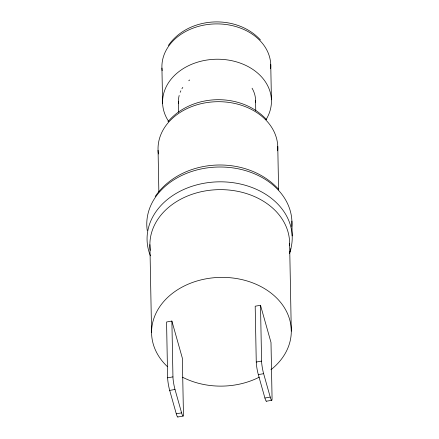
<?xml version="1.0" encoding="UTF-8"?>
<svg xmlns="http://www.w3.org/2000/svg" width="439" height="439" viewBox="0 0 439 439"><rect width="100%" height="100%" fill="white"/><g stroke="black" fill="none" stroke-linecap="round" stroke-linejoin="round"><path stroke-width="0.66" d="M289.515 253.55L290.925 248.737M168.351 45.497C188.556 16.248 236.621 13.96 260.426 39.922M155.203 196.436C182.267 157.442 246.444 154.44 278.326 188.973M167.961 121.696C191.986 93.342 241.236 92.168 266.462 119.501M171.879 321.052L172.95 376.881A9.076 1.136 79.9 0 0 175.002 389.459L181.603 412.863A9.076 1.136 79.9 0 0 183.436 414.054L182.366 358.224L171.879 321.052L166.562 321.996L167.632 377.825A9.076 1.136 79.9 0 0 169.684 390.408L176.286 413.812A9.076 1.136 79.9 0 0 177.954 416.847M260.508 305.27L261.578 361.099A9.076 1.136 79.9 0 0 263.63 373.677L270.232 397.081A9.076 1.136 79.9 0 0 272.065 398.272L270.995 342.442L260.508 305.27L255.191 306.213L256.261 362.043A9.076 1.136 79.9 0 0 258.313 374.626L264.915 398.03A9.076 1.136 79.9 0 0 266.577 401.065M167.632 377.825L172.95 376.881M256.261 362.043L261.578 361.099M169.684 390.408L175.002 389.459M258.313 374.626L263.63 373.677M176.286 413.812L181.603 412.863M264.915 398.03L270.232 397.081M177.861 416.995L183.178 416.046M266.489 401.213L271.807 400.264M291.902 221.108L292.187 235.924M289.614 243.404L291.298 331.138M277.766 146.33L278.6 189.939M270.748 64.473L271.428 99.796M255.564 100.635L255.761 110.831M178.443 101.305L178.651 112.181M161.931 68.067L162.606 103.39M158.062 150.281L158.863 191.848M149.891 244.622L151.576 332.35M150.303 250.433A69.867 54.376 -1.1 0 1 217.157 189.692A69.867 54.376 -1.1 0 1 289.575 245.346M167.325 366.554A69.867 54.376 -1.1 0 1 175.43 291.172A69.867 54.376 -1.1 0 1 272.416 294.179A69.867 54.376 -1.1 0 1 270.907 369.764M259.29 377.161A69.867 54.376 -1.1 0 1 182.558 377.222M147.246 230.48A72.589 56.494 -1.1 0 1 217.508 167.039A72.589 56.494 -1.1 0 1 291.798 226.519M150.423 255.838A72.589 56.494 -1.1 0 1 218.04 181.845A72.589 56.494 -1.1 0 1 289.756 252.392M252.057 88.195A38.561 30.011 -1.1 0 1 255.514 102.238M178.547 103.445A38.561 30.011 -1.1 0 1 179.172 95.444M180.188 92.322A38.561 30.011 -1.1 0 1 180.857 90.796M181.905 88.804A38.561 30.011 -1.1 0 1 182.811 87.356M188.743 80.76A38.561 30.011 -1.1 0 1 189.697 79.98M158.408 153.985A59.885 46.605 -1.1 0 1 216.438 101.722A59.885 46.605 -1.1 0 1 277.678 150.791M168.752 121.554A54.441 42.369 -1.1 0 1 216.224 59.232A54.441 42.369 -1.1 0 1 265.996 119.71M162.145 70.69A54.441 42.369 -1.1 0 1 215.478 23.909A54.441 42.369 -1.1 0 1 270.671 68.533"/></g></svg>
